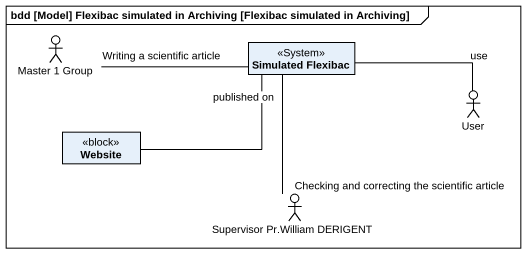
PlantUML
@startuml
mainframe bdd [Model] Flexibac simulated in Archiving [Flexibac simulated in Archiving]
allowmixing
hide circle
hide empty members
actor "Master 1 Group" as Master_1_Group
class "Simulated Flexibac" as Simulated_Flexibac <<System>>
actor User
class Website <<block>>
actor "Supervisor Pr.William DERIGENT" as Supervisor_Pr_William
Master_1_Group -right- Simulated_Flexibac : Writing a scientific article
User -left- Simulated_Flexibac : use
Website "published on" -right- Simulated_Flexibac
Supervisor_Pr_William -up- Simulated_Flexibac : Checking and correcting the scientific article
@enduml
